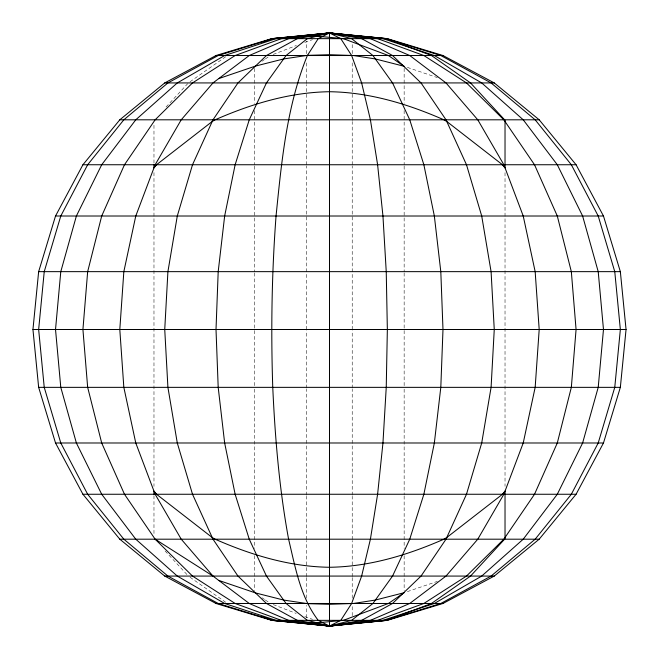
<?xml version="1.0" encoding="UTF-8"?>
<svg xmlns="http://www.w3.org/2000/svg" width="659" height="659" viewBox="0 0 659 659"><rect width="100%" height="100%" fill="white"/><g stroke="black" fill="none" stroke-linecap="round" stroke-linejoin="round"><path stroke-width="0.49" stroke-dasharray="3.29 2.47" d="M306.649 617.722L306.649 605.366M306.649 598.166L306.649 577.572M306.649 576.543L306.649 540.52M306.649 539.49L306.649 496.26M306.649 495.23L306.649 389.205M306.649 388.176L306.649 330.53M306.649 329.5L306.649 272.884M306.649 271.854L306.649 165.829M306.649 164.799L306.649 121.569M306.649 120.539L306.649 84.509M306.649 83.487L306.649 60.834M306.649 53.634L306.649 41.278M352.219 615.679L352.219 605.382M352.219 598.183L352.219 577.589M352.219 576.559L352.219 540.528M352.219 539.499L352.219 496.268M352.219 495.239L352.219 389.205M352.219 388.176L352.219 330.53M352.219 329.5L352.219 272.884M352.219 271.854L352.219 165.821M352.219 164.791L352.219 121.553M352.219 120.523L352.219 84.5M352.219 83.471L352.219 60.817M352.219 53.618L352.219 43.321M166.035 107.013L187.683 83.677M190.039 81.765L225.757 56.69M261.961 61.279L264.498 59.549M265.338 58.972L268.724 56.674M273.18 54.458L296.385 45.496M304.804 42.382L312.523 39.664M407.377 591.609L437.362 581.395M407.377 67.391L437.362 77.605M304.804 616.618L312.523 619.336M273.279 604.583L296.171 613.422M261.961 597.721L264.498 599.451M265.338 600.028L268.724 602.326M190.039 577.235L225.757 602.31M165.096 550.982L187.691 575.332M505.025 172.691L505.025 486.309M404.148 68.347L404.148 103.298M404.148 110.498L404.148 165.014M404.148 166.019L404.148 271.928M404.148 272.95L404.148 329.5M404.148 330.53L404.148 388.11M404.148 389.131L404.148 495.033M404.148 496.046L404.148 548.502M404.148 555.702L404.148 590.653M254.572 68.437L254.572 103.381M254.572 110.58L254.572 165.055M254.572 166.076L254.572 271.945M254.572 272.974L254.572 329.5M254.572 330.53L254.572 388.085M254.572 389.115L254.572 494.975M254.572 496.005L254.572 548.42M254.572 555.619L254.572 590.563M153.975 125.251L153.975 163.325M153.975 172.584L153.975 486.416M153.975 495.675L153.975 533.749"/><path stroke-width="0.99" d="M329.5 32.95L329.5 626.05L387.352 620.35L442.988 603.479L494.258 576.073L539.194 539.194L576.073 494.258L603.479 442.988L620.35 387.352L626.05 329.5L620.35 271.648L603.479 216.012L576.073 164.742L539.194 119.806L494.258 82.927L442.988 55.521L387.352 38.65L329.5 32.95L271.648 38.65L216.012 55.521L164.742 82.927L119.806 119.806L82.927 164.742L55.521 216.012L38.65 271.648L32.95 329.5L38.65 387.352L55.521 442.988L82.927 494.258L119.806 539.194L164.742 576.073L216.012 603.479L271.648 620.35L329.5 626.05L386.24 620.35L440.805 603.479L491.087 576.073L535.166 539.194L571.337 494.258L598.215 442.988L614.765 387.352L620.35 329.5L614.765 271.648L598.215 216.012L571.337 164.742L535.166 119.806L491.087 82.927L440.805 55.521L386.24 38.65L329.5 32.95L272.76 38.65L218.195 55.521L167.913 82.927L123.834 119.806L87.663 164.742L60.785 216.012L44.235 271.648L38.65 329.5L44.235 387.352L60.785 442.988L87.663 494.258L123.834 539.194L167.913 576.073L218.195 603.479L272.76 620.35L329.5 626.05L382.953 620.35L434.347 603.479L481.713 576.073L523.23 539.194L557.3 494.258L582.622 442.988L598.215 387.352L603.479 329.5L598.215 271.648L582.622 216.012L557.3 164.742L523.23 119.806L481.713 82.927L434.347 55.521L382.953 38.65L329.5 32.95L276.047 38.65L224.653 55.521L177.287 82.927L135.77 119.806L101.7 164.742L76.378 216.012L60.785 271.648L55.521 329.5L60.785 387.352L76.378 442.988L101.7 494.258L135.77 539.194L177.287 576.073L224.653 603.479L276.047 620.35L329.5 626.05L377.607 620.35L423.861 603.479L466.49 576.073L503.855 539.194L534.515 494.258L557.3 442.988L571.337 387.352L576.073 329.5L571.337 271.648L557.3 216.012L534.515 164.742L503.855 119.806L466.49 82.927L423.861 55.521L377.607 38.65L329.5 32.95L281.393 38.65L235.139 55.521L192.51 82.927L155.145 119.806L124.485 164.742L101.7 216.012L87.663 271.648L82.927 329.5L87.663 387.352L101.7 442.988L124.485 494.258L155.145 539.194L192.51 576.073L235.139 603.479L281.393 620.35L329.5 626.05L370.407 620.35L409.75 603.479L446.003 576.073L477.775 539.194L503.855 494.258L523.23 442.988L535.166 387.352L539.194 329.5L535.166 271.648L523.23 216.012L503.855 164.742L477.775 119.806L446.003 82.927L409.75 55.521L370.407 38.65L329.5 32.95L288.593 38.65L249.25 55.521L212.997 82.927L181.225 119.806L155.145 164.742L135.77 216.012L123.834 271.648L119.806 329.5L123.834 387.352L135.77 442.988L155.145 494.258L181.225 539.194L212.997 576.073L249.25 603.479L288.593 620.35L329.5 626.05L361.643 620.35L392.55 603.479L421.035 576.073L446.003 539.194L466.49 494.258L481.713 442.988L491.087 387.352L494.258 329.5L491.087 271.648L481.713 216.012L466.49 164.742L446.003 119.806L421.035 82.927L392.55 55.521L361.643 38.65L329.5 32.95L297.357 38.65L266.45 55.521L237.965 82.927L212.997 119.806L192.51 164.742L177.287 216.012L167.913 271.648L164.742 329.5L167.913 387.352L177.287 442.988L192.51 494.258L212.997 539.194L237.965 576.073L266.45 603.479L297.357 620.35L329.5 626.05L351.642 620.35L372.928 603.479L392.55 576.073L409.75 539.194L423.861 494.258L434.347 442.988L440.805 387.352L442.988 329.5L440.805 271.648L434.347 216.012L423.861 164.742L409.75 119.806L392.55 82.927L372.928 55.521L351.642 38.65L329.5 32.95L307.358 38.65L286.072 55.521L266.45 82.927L249.25 119.806L235.139 164.742L224.653 216.012L218.195 271.648L216.012 329.5L218.195 387.352L224.653 442.988L235.139 494.258L249.25 539.194L266.45 576.073L286.072 603.479L307.358 620.35L329.5 626.05L340.785 620.35L351.642 603.479L361.643 576.073L370.407 539.194L377.607 494.258L382.953 442.988L386.24 387.352L387.352 329.5L386.24 271.648L382.953 216.012L377.607 164.742L370.407 119.806L361.643 82.927L351.642 55.521L340.785 38.65L329.5 32.95L318.215 38.65L307.358 55.521C286.632 106.42 281.566 161.834 276.047 216.012C271.772 273.024 270.841 330.225 272.76 387.352C275.075 438.227 279.367 489.069 288.593 539.194C295.306 567.144 300.298 596.955 318.215 620.35L329.5 626.05M153.975 164.742L153.975 167.79L156.512 164.742L212.256 121.454L215.098 119.806C251.293 103.916 289.688 92.268 329.5 91.725C369.312 92.268 407.707 103.916 443.902 119.806L446.744 121.454L502.488 164.742L505.025 167.79L505.025 120.251L470.534 82.927L431.488 55.521L386.545 38.65L366 36.698M366 622.302L386.545 620.35L431.488 603.479L470.526 576.073L505.025 538.749L505.025 491.21L502.488 494.258L446.744 537.546L443.902 539.194C407.707 555.084 369.312 566.732 329.5 567.275C289.688 566.732 251.293 555.084 215.098 539.194L212.256 537.546L156.512 494.258L153.975 491.21L153.975 494.258M153.975 167.79L156.512 164.742M502.488 494.258L505.025 491.21M262.966 41.97L267.669 40.224M218.739 78.594L255.494 66.073L283.617 58.948L307.465 55.356L329.5 54.697L353.422 55.521L375.383 58.948L404.148 66.287L388.406 55.521L343.372 38.65L322.169 36.649L306.649 36.13L281.311 37.695L272.431 38.65L268.625 39.902M364.163 622.426L359.674 622.673M271.648 38.65L387.352 38.65M216.012 55.521L442.988 55.521M164.742 82.927L494.258 82.927M119.806 119.806L539.194 119.806M82.927 164.742L576.073 164.742M55.521 216.012L603.479 216.012M38.65 271.648L620.35 271.648M32.95 329.5L626.05 329.5M38.65 387.352L620.35 387.352M55.521 442.988L603.479 442.988M82.927 494.258L576.073 494.258M119.806 539.194L539.194 539.194M164.742 576.073L494.258 576.073M216.012 603.479L442.988 603.479M271.648 620.35L387.352 620.35M359.674 36.327L364.163 36.575M268.625 619.098L272.431 620.35L281.311 621.305L306.649 622.87L322.169 622.351L343.372 620.35L388.406 603.479L404.148 592.713L375.383 600.052L353.422 603.479L329.5 604.303L307.465 603.644L283.617 600.052L255.494 592.927L218.739 580.406M262.966 617.03L267.669 618.776M155.145 539.194L212.997 576.073M502.488 164.742L505.025 167.79M153.975 491.21L156.512 494.258"/></g></svg>
